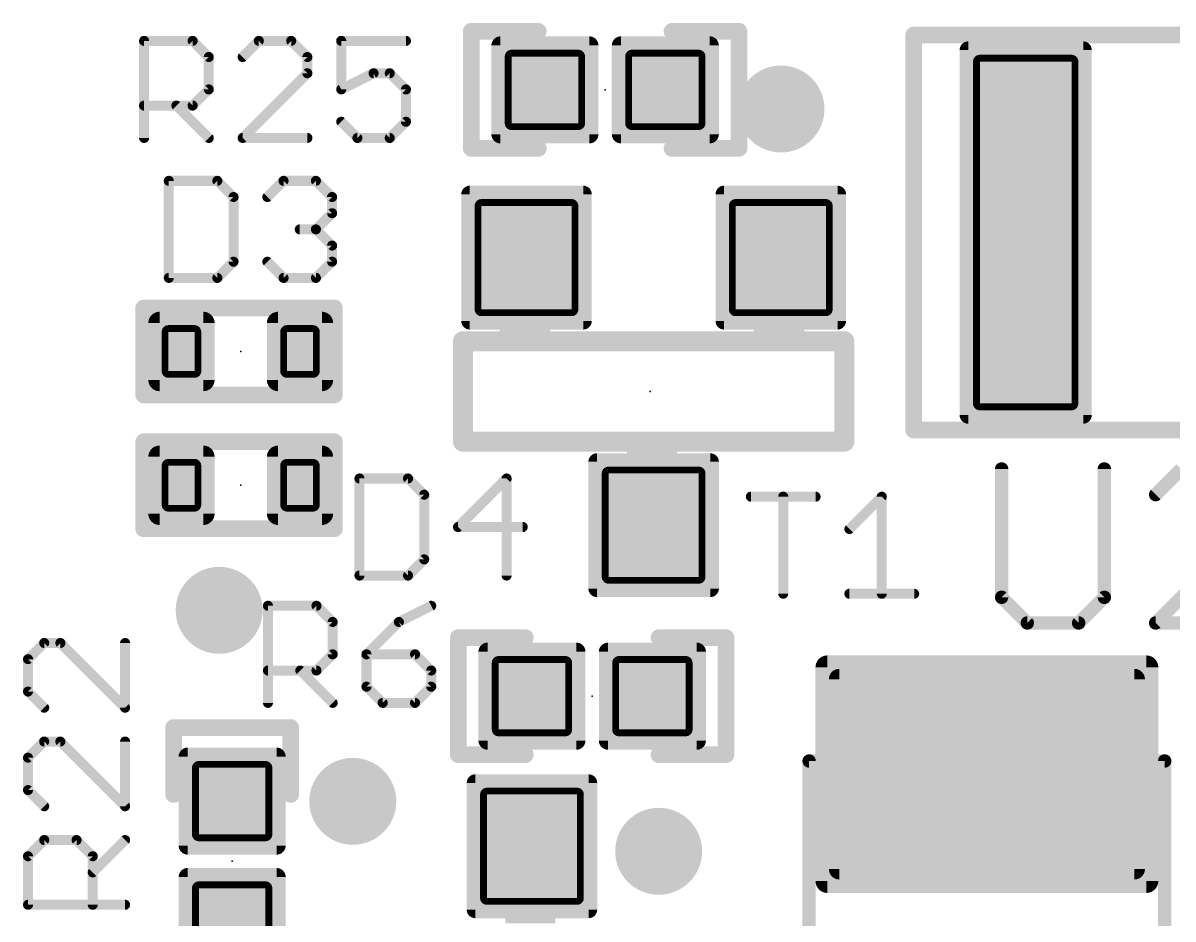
# Model space of a CAD drawing. Extents: x -35.6 to 35.6, y -20.1 to 20.1.
# Drawn here: x -15.09 to -6.36, y 0.99 to 7.79 of the extents above; entities that cross this region are included whole.
import ezdxf

# ---------------------------------------------------------------- set-up
doc = ezdxf.new("R2010")
doc.units = 0
for name, color, linetype in [('18', 82, 'CONTINUOUS'), ('21', 253, 'CONTINUOUS'), ('23', 7, 'CONTINUOUS'), ('25', 253, 'CONTINUOUS'), ('29', 253, 'CONTINUOUS'), ('31', 253, 'CONTINUOUS'), ('51', 253, 'CONTINUOUS')]:
    doc.layers.add(name, color=color, linetype=linetype)

# ---------------------------------------------------------------- blocks, each defined once
blk = doc.blocks.new('RECT')
blk.add_solid([(-0.5, -0.5), (0.5, -0.5), (-0.5, 0.5), (0.5, 0.5)])
blk = doc.blocks.new('RECT288512X416512R10')
at = {"const_width": 0.0902}
blk.add_lwpolyline([(0.8565, -1.2114), (0.8565, 1.2114, 0.4142), (0.8114, 1.2565), (-0.8114, 1.2565, 0.4142), (-0.8565, 1.2114), (-0.8565, -1.2114, 0.4142), (-0.8114, -1.2565), (0.8114, -1.2565, 0.4142)], format="xyb", close=True, dxfattribs=at)
blk.add_solid([(-0.834, -1.234), (0.834, -1.234), (-0.834, 1.234), (0.834, 1.234)])
blk = doc.blocks.new('RECT256000X384000R10')
at = {"const_width": 0.08}
blk.add_lwpolyline([(0.76, -1.12), (0.76, 1.12, 0.4142), (0.72, 1.16), (-0.72, 1.16, 0.4142), (-0.76, 1.12), (-0.76, -1.12, 0.4142), (-0.72, -1.16), (0.72, -1.16, 0.4142)], format="xyb", close=True, dxfattribs=at)
blk.add_solid([(-0.74, -1.14), (0.74, -1.14), (-0.74, 1.14), (0.74, 1.14)])
blk = doc.blocks.new('RECT80512X96512R34')
at = {"const_width": 0.0855}
blk.add_lwpolyline([(0.2088, -0.2161), (0.2088, 0.2161, 0.4142), (0.1661, 0.2588), (-0.1661, 0.2588, 0.4142), (-0.2088, 0.2161), (-0.2088, -0.2161, 0.4142), (-0.1661, -0.2588), (0.1661, -0.2588, 0.4142)], format="xyb", close=True, dxfattribs=at)
blk.add_solid([(-0.1874, -0.2374), (0.1874, -0.2374), (-0.1874, 0.2374), (0.1874, 0.2374)])
blk = doc.blocks.new('RECT48000X64000R34')
at = {"const_width": 0.051}
blk.add_lwpolyline([(0.1245, -0.149), (0.1245, 0.149, 0.4142), (0.099, 0.1745), (-0.099, 0.1745, 0.4142), (-0.1245, 0.149), (-0.1245, -0.149, 0.4142), (-0.099, -0.1745), (0.099, -0.1745, 0.4142)], format="xyb", close=True, dxfattribs=at)
blk.add_solid([(-0.1118, -0.1618), (0.1118, -0.1618), (-0.1118, 0.1618), (0.1118, 0.1618)])
blk = doc.blocks.new('RECT464512X160512R13')
at = {"const_width": 0.0652}
blk.add_lwpolyline([(1.419, -0.4364), (1.419, 0.4364, 0.4142), (1.3864, 0.469), (-1.3864, 0.469, 0.4142), (-1.419, 0.4364), (-1.419, -0.4364, 0.4142), (-1.3864, -0.469), (1.3864, -0.469, 0.4142)], format="xyb", close=True, dxfattribs=at)
blk.add_solid([(-1.4027, -0.4527), (1.4027, -0.4527), (-1.4027, 0.4527), (1.4027, 0.4527)])
blk = doc.blocks.new('RECT432000X128000R13')
at = {"const_width": 0.052}
blk.add_lwpolyline([(1.324, -0.348), (1.324, 0.348, 0.4142), (1.298, 0.374), (-1.298, 0.374, 0.4142), (-1.324, 0.348), (-1.324, -0.348, 0.4142), (-1.298, -0.374), (1.298, -0.374, 0.4142)], format="xyb", close=True, dxfattribs=at)
blk.add_solid([(-1.311, -0.361), (1.311, -0.361), (-1.311, 0.361), (1.311, 0.361)])
blk = doc.blocks.new('RECT158496X174752R13')
at = {"const_width": 0.0644}
blk.add_lwpolyline([(0.4631, -0.4817), (0.4631, 0.4817, 0.4142), (0.4309, 0.5139), (-0.4309, 0.5139, 0.4142), (-0.4631, 0.4817), (-0.4631, -0.4817, 0.4142), (-0.4309, -0.5139), (0.4309, -0.5139, 0.4142)], format="xyb", close=True, dxfattribs=at)
blk.add_solid([(-0.447, -0.4978), (0.447, -0.4978), (-0.447, 0.4978), (0.447, 0.4978)])
blk = doc.blocks.new('RECT125984X142240R13')
at = {"const_width": 0.0512}
blk.add_lwpolyline([(0.3681, -0.3933), (0.3681, 0.3933, 0.4142), (0.3425, 0.4189), (-0.3425, 0.4189, 0.4142), (-0.3681, 0.3933), (-0.3681, -0.3933, 0.4142), (-0.3425, -0.4189), (0.3425, -0.4189, 0.4142)], format="xyb", close=True, dxfattribs=at)
blk.add_solid([(-0.3553, -0.4061), (0.3553, -0.4061), (-0.3553, 0.4061), (0.3553, 0.4061)])
blk = doc.blocks.new('RECT130048X130048R17')
at = {"const_width": 0.0691}
blk.add_lwpolyline([(0.3719, -0.3373), (0.3719, 0.3373, 0.4142), (0.3373, 0.3719), (-0.3373, 0.3719, 0.4142), (-0.3719, 0.3373), (-0.3719, -0.3373, 0.4142), (-0.3373, -0.3719), (0.3373, -0.3719, 0.4142)], format="xyb", close=True, dxfattribs=at)
blk.add_solid([(-0.3546, -0.3546), (0.3546, -0.3546), (-0.3546, 0.3546), (0.3546, 0.3546)])
blk = doc.blocks.new('RECT97536X97536R17')
at = {"const_width": 0.0518}
blk.add_lwpolyline([(0.2789, -0.253), (0.2789, 0.253, 0.4142), (0.253, 0.2789), (-0.253, 0.2789, 0.4142), (-0.2789, 0.253), (-0.2789, -0.253, 0.4142), (-0.253, -0.2789), (0.253, -0.2789, 0.4142)], format="xyb", close=True, dxfattribs=at)
blk.add_solid([(-0.2659, -0.2659), (0.2659, -0.2659), (-0.2659, 0.2659), (0.2659, 0.2659)])
blk = doc.blocks.new('ROUNDV')
at = {"const_width": 0.5}
blk.add_lwpolyline([(0, -0.25, 1), (0, 0.25, 1), (0, -0.25)], format="xyb", dxfattribs=at)

msp = doc.modelspace()

# ---------------------------------------------------------------- linework, layer by layer
at = {"layer": '21'}
for points, const_width in [([(-11.1777, 7.7271), (-11.6857, 7.7271)], 0.127), ([(-11.6857, 7.7271), (-11.6857, 6.8381)], 0.127), ([(-9.6537, 7.7271), (-10.1617, 7.7271)], 0.127), ([(-9.6537, 6.8381), (-9.6537, 7.7271)], 0.127), ([(-8.3262, 7.6992), (-4.3262, 7.6992)], 0.127), ([(-8.3262, 4.6992), (-8.3262, 7.6992)], 0.127), ([(-11.6857, 6.8381), (-11.1777, 6.8381)], 0.127), ([(-10.1617, 6.8381), (-9.6537, 6.8381)], 0.127), ([(-13.9827, 6.5919), (-13.9827, 5.8547)], 0.0762), ([(-13.6141, 6.5919), (-13.9827, 6.5919)], 0.0762), ([(-13.4912, 6.4691), (-13.6141, 6.5919)], 0.0762), ([(-13.2343, 6.4691), (-13.1114, 6.5919)], 0.0762), ([(-13.1114, 6.5919), (-12.8657, 6.5919)], 0.0762), ([(-12.8657, 6.5919), (-12.7428, 6.4691)], 0.0762), ([(-13.4912, 5.9776), (-13.4912, 6.4691)], 0.0762), ([(-12.7428, 6.4691), (-12.7428, 6.3462)], 0.0762), ([(-12.7428, 6.3462), (-12.8657, 6.2233)], 0.0762), ([(-12.8657, 6.2233), (-12.9885, 6.2233)], 0.0762), ([(-12.8657, 6.2233), (-12.7428, 6.1004)], 0.0762), ([(-12.7428, 6.1004), (-12.7428, 5.9776)], 0.0762), ([(-13.6141, 5.8547), (-13.4912, 5.9776)], 0.0762), ([(-13.1114, 5.8547), (-13.2343, 5.9776)], 0.0762), ([(-12.7428, 5.9776), (-12.8657, 5.8547)], 0.0762), ([(-13.9827, 5.8547), (-13.6141, 5.8547)], 0.0762), ([(-12.8657, 5.8547), (-13.1114, 5.8547)], 0.0762), ([(-14.1732, 5.6261), (-12.7254, 5.6261)], 0.127), ([(-14.1732, 4.9657), (-14.1732, 5.6261)], 0.127), ([(-12.7254, 5.6261), (-12.7254, 4.9657)], 0.127), ([(-11.7491, 5.3737), (-8.8535, 5.3737)], 0.1524), ([(-11.7491, 4.6117), (-11.7491, 5.3737)], 0.1524), ([(-8.8535, 5.3737), (-8.8535, 4.6117)], 0.1524), ([(-12.7254, 4.9657), (-14.1732, 4.9657)], 0.127), ([(-4.3262, 4.6992), (-8.3262, 4.6992)], 0.127), ([(-14.1732, 4.6101), (-12.7254, 4.6101)], 0.127), ([(-14.1732, 3.9497), (-14.1732, 4.6101)], 0.127), ([(-12.7254, 4.6101), (-12.7254, 3.9497)], 0.127), ([(-8.8535, 4.6117), (-11.7491, 4.6117)], 0.1524), ([(-12.5349, 4.3313), (-12.5349, 3.5941)], 0.0762), ([(-12.1663, 4.3313), (-12.5349, 4.3313)], 0.0762), ([(-12.0434, 4.2085), (-12.1663, 4.3313)], 0.0762), ([(-11.4179, 4.3313), (-11.7865, 3.9627)], 0.0762), ([(-11.4179, 3.5941), (-11.4179, 4.3313)], 0.0762), ([(-12.0434, 3.717), (-12.0434, 4.2085)], 0.0762), ([(-12.7254, 3.9497), (-14.1732, 3.9497)], 0.127), ([(-11.7865, 3.9627), (-11.295, 3.9627)], 0.0762), ([(-12.1663, 3.5941), (-12.0434, 3.717)], 0.0762), ([(-12.5349, 3.5941), (-12.1663, 3.5941)], 0.0762), ([(-11.276, 3.1226), (-11.784, 3.1226)], 0.127), ([(-11.784, 3.1226), (-11.784, 2.2336)], 0.127), ([(-9.752, 3.1226), (-10.26, 3.1226)], 0.127), ([(-9.752, 2.2336), (-9.752, 3.1226)], 0.127), ([(-13.0572, 2.44), (-13.9462, 2.44)], 0.127), ([(-13.9462, 2.44), (-13.9462, 1.932)], 0.127), ([(-13.0572, 1.932), (-13.0572, 2.44)], 0.127), ([(-11.784, 2.2336), (-11.276, 2.2336)], 0.127), ([(-10.26, 2.2336), (-9.752, 2.2336)], 0.127)]:
    msp.add_lwpolyline(points, dxfattribs=dict(at, const_width=const_width))
for points, const_width in [([(-11.654, 7.7271, 1), (-11.7175, 7.7271)], 0.0635), ([(-11.6857, 7.7588, 1), (-11.6857, 7.6954)], 0.0635), ([(-11.1777, 7.6954, 1), (-11.1777, 7.7588)], 0.0635), ([(-10.1617, 7.7588, 1), (-10.1617, 7.6954)], 0.0635), ([(-9.622, 7.7271, 1), (-9.6855, 7.7271)], 0.0635), ([(-9.6537, 7.6954, 1), (-9.6537, 7.7588)], 0.0635), ([(-8.2944, 7.6992, 1), (-8.358, 7.6992)], 0.0635), ([(-8.3262, 7.7309, 1), (-8.3262, 7.6675)], 0.0635), ([(-11.6857, 6.8699, 1), (-11.6857, 6.8064)], 0.0635), ([(-11.1777, 6.8064, 1), (-11.1777, 6.8699)], 0.0635), ([(-10.1617, 6.8699, 1), (-10.1617, 6.8064)], 0.0635), ([(-9.6537, 6.8064, 1), (-9.6537, 6.8699)], 0.0635), ([(-11.7175, 6.8381, 1), (-11.654, 6.8381)], 0.0635), ([(-9.6855, 6.8381, 1), (-9.622, 6.8381)], 0.0635), ([(-13.9637, 6.5919, 1), (-14.0018, 6.5919)], 0.0381), ([(-13.9827, 6.611, 1), (-13.9827, 6.5729)], 0.0381), ([(-13.6006, 6.6054, 1), (-13.6276, 6.5785)], 0.0381), ([(-13.6141, 6.5729, 1), (-13.6141, 6.611)], 0.0381), ([(-13.1114, 6.611, 1), (-13.1114, 6.5729)], 0.0381), ([(-13.0979, 6.5785, 1), (-13.1249, 6.6054)], 0.0381), ([(-12.8522, 6.6054, 1), (-12.8791, 6.5785)], 0.0381), ([(-12.8657, 6.5729, 1), (-12.8657, 6.611)], 0.0381), ([(-13.4722, 6.4691, 1), (-13.5103, 6.4691)], 0.0381), ([(-13.5047, 6.4556, 1), (-13.4777, 6.4825)], 0.0381), ([(-13.2478, 6.4825, 1), (-13.2208, 6.4556)], 0.0381), ([(-12.7238, 6.4691, 1), (-12.7619, 6.4691)], 0.0381), ([(-12.7563, 6.4556, 1), (-12.7293, 6.4825)], 0.0381), ([(-12.7293, 6.3327, 1), (-12.7563, 6.3597)], 0.0381), ([(-12.7619, 6.3462, 1), (-12.7238, 6.3462)], 0.0381), ([(-12.9885, 6.2424, 1), (-12.9885, 6.2043)], 0.0381), ([(-12.8522, 6.2368, 1), (-12.8791, 6.2098)], 0.0381), ([(-12.8791, 6.2368, 1), (-12.8522, 6.2098)], 0.0381), ([(-12.8657, 6.2043, 1), (-12.8657, 6.2424)], 0.0381), ([(-12.7238, 6.1004, 1), (-12.7619, 6.1004)], 0.0381), ([(-12.7563, 6.087, 1), (-12.7293, 6.1139)], 0.0381), ([(-13.5103, 5.9776, 1), (-13.4722, 5.9776)], 0.0381), ([(-13.4777, 5.9641, 1), (-13.5047, 5.991)], 0.0381), ([(-13.2208, 5.991, 1), (-13.2478, 5.9641)], 0.0381), ([(-12.7619, 5.9776, 1), (-12.7238, 5.9776)], 0.0381), ([(-12.7293, 5.9641, 1), (-12.7563, 5.991)], 0.0381), ([(-13.9827, 5.8738, 1), (-13.9827, 5.8357)], 0.0381), ([(-14.0018, 5.8547, 1), (-13.9637, 5.8547)], 0.0381), ([(-13.6276, 5.8682, 1), (-13.6006, 5.8412)], 0.0381), ([(-13.6141, 5.8357, 1), (-13.6141, 5.8738)], 0.0381), ([(-13.1114, 5.8738, 1), (-13.1114, 5.8357)], 0.0381), ([(-13.1249, 5.8412, 1), (-13.0979, 5.8682)], 0.0381), ([(-12.8791, 5.8682, 1), (-12.8522, 5.8412)], 0.0381), ([(-12.8657, 5.8357, 1), (-12.8657, 5.8738)], 0.0381), ([(-14.1415, 5.6261, 1), (-14.205, 5.6261)], 0.0635), ([(-14.1732, 5.6578, 1), (-14.1732, 5.5944)], 0.0635), ([(-12.6936, 5.6261, 1), (-12.7572, 5.6261)], 0.0635), ([(-12.7254, 5.5944, 1), (-12.7254, 5.6578)], 0.0635), ([(-11.7491, 5.4118, 1), (-11.7491, 5.3356)], 0.0762), ([(-11.711, 5.3737, 1), (-11.7872, 5.3737)], 0.0762), ([(-8.8154, 5.3737, 1), (-8.8916, 5.3737)], 0.0762), ([(-8.8535, 5.3356, 1), (-8.8535, 5.4118)], 0.0762), ([(-14.205, 4.9657, 1), (-14.1415, 4.9657)], 0.0635), ([(-14.1732, 4.9974, 1), (-14.1732, 4.934)], 0.0635), ([(-12.7572, 4.9657, 1), (-12.6936, 4.9657)], 0.0635), ([(-12.7254, 4.934, 1), (-12.7254, 4.9974)], 0.0635), ([(-8.358, 4.6992, 1), (-8.2944, 4.6992)], 0.0635), ([(-8.3262, 4.7309, 1), (-8.3262, 4.6675)], 0.0635), ([(-14.1415, 4.6101, 1), (-14.205, 4.6101)], 0.0635), ([(-14.1732, 4.6418, 1), (-14.1732, 4.5784)], 0.0635), ([(-12.6936, 4.6101, 1), (-12.7572, 4.6101)], 0.0635), ([(-12.7254, 4.5784, 1), (-12.7254, 4.6418)], 0.0635), ([(-11.7491, 4.6498, 1), (-11.7491, 4.5736)], 0.0762), ([(-11.7872, 4.6117, 1), (-11.711, 4.6117)], 0.0762), ([(-8.8916, 4.6117, 1), (-8.8154, 4.6117)], 0.0762), ([(-8.8535, 4.5736, 1), (-8.8535, 4.6498)], 0.0762), ([(-12.5159, 4.3313, 1), (-12.554, 4.3313)], 0.0381), ([(-12.5349, 4.3504, 1), (-12.5349, 4.3123)], 0.0381), ([(-12.1528, 4.3448, 1), (-12.1798, 4.3179)], 0.0381), ([(-12.1663, 4.3123, 1), (-12.1663, 4.3504)], 0.0381), ([(-11.3988, 4.3313, 1), (-11.4369, 4.3313)], 0.0381), ([(-11.4044, 4.3179, 1), (-11.4313, 4.3448)], 0.0381), ([(-12.0244, 4.2085, 1), (-12.0625, 4.2085)], 0.0381), ([(-12.0569, 4.195, 1), (-12.0299, 4.2219)], 0.0381), ([(-14.1732, 3.9815, 1), (-14.1732, 3.9179)], 0.0635), ([(-14.205, 3.9497, 1), (-14.1415, 3.9497)], 0.0635), ([(-12.7572, 3.9497, 1), (-12.6936, 3.9497)], 0.0635), ([(-12.7254, 3.9179, 1), (-12.7254, 3.9815)], 0.0635), ([(-11.7865, 3.9818, 1), (-11.7865, 3.9437)], 0.0381), ([(-11.8, 3.9762, 1), (-11.773, 3.9492)], 0.0381), ([(-11.295, 3.9437, 1), (-11.295, 3.9818)], 0.0381), ([(-12.0299, 3.7035, 1), (-12.0569, 3.7304)], 0.0381), ([(-12.0625, 3.717, 1), (-12.0244, 3.717)], 0.0381), ([(-12.554, 3.5941, 1), (-12.5159, 3.5941)], 0.0381), ([(-12.5349, 3.6132, 1), (-12.5349, 3.5751)], 0.0381), ([(-12.1798, 3.6076, 1), (-12.1528, 3.5806)], 0.0381), ([(-12.1663, 3.5751, 1), (-12.1663, 3.6132)], 0.0381), ([(-11.4369, 3.5941, 1), (-11.3988, 3.5941)], 0.0381), ([(-11.7523, 3.1226, 1), (-11.8158, 3.1226)], 0.0635), ([(-11.784, 3.1544, 1), (-11.784, 3.0909)], 0.0635), ([(-11.276, 3.0909, 1), (-11.276, 3.1544)], 0.0635), ([(-10.26, 3.1544, 1), (-10.26, 3.0909)], 0.0635), ([(-9.7203, 3.1226, 1), (-9.7838, 3.1226)], 0.0635), ([(-9.752, 3.0909, 1), (-9.752, 3.1544)], 0.0635), ([(-13.9462, 2.4718, 1), (-13.9462, 2.4082)], 0.0635), ([(-13.9145, 2.44, 1), (-13.978, 2.44)], 0.0635), ([(-13.0254, 2.44, 1), (-13.089, 2.44)], 0.0635), ([(-13.0572, 2.4082, 1), (-13.0572, 2.4718)], 0.0635), ([(-11.784, 2.2654, 1), (-11.784, 2.2018)], 0.0635), ([(-11.276, 2.2018, 1), (-11.276, 2.2654)], 0.0635), ([(-10.26, 2.2654, 1), (-10.26, 2.2018)], 0.0635), ([(-9.752, 2.2018, 1), (-9.752, 2.2654)], 0.0635), ([(-11.8158, 2.2336, 1), (-11.7523, 2.2336)], 0.0635), ([(-9.7838, 2.2336, 1), (-9.7203, 2.2336)], 0.0635), ([(-13.978, 1.932, 1), (-13.9145, 1.932)], 0.0635), ([(-13.089, 1.932, 1), (-13.0254, 1.932)], 0.0635)]:
    msp.add_lwpolyline(points, format="xyb", dxfattribs=dict(at, const_width=const_width))
at = {"layer": '23'}
for p in [(-10.6697, 7.2826), (-13.4366, 5.2959), (-10.3267, 4.9927), (-13.4366, 4.2799), (-10.768, 2.6781), (-13.5017, 1.424)]:
    msp.add_point(p, dxfattribs=at)
at = {"layer": '25'}
for points, const_width in [([(-14.1514, 7.6548, 1), (-14.1895, 7.6548)], 0.0381), ([(-14.1704, 7.6739, 1), (-14.1704, 7.6358)], 0.0381), ([(-13.7884, 7.6683, 1), (-13.8153, 7.6414)], 0.0381), ([(-13.8018, 7.6358, 1), (-13.8018, 7.6739)], 0.0381), ([(-13.2992, 7.6739, 1), (-13.2992, 7.6358)], 0.0381), ([(-13.2857, 7.6414, 1), (-13.3126, 7.6683)], 0.0381), ([(-13.0399, 7.6683, 1), (-13.0669, 7.6414)], 0.0381), ([(-13.0534, 7.6358, 1), (-13.0534, 7.6739)], 0.0381), ([(-12.6546, 7.6548, 1), (-12.6927, 7.6548)], 0.0381), ([(-12.6736, 7.6739, 1), (-12.6736, 7.6358)], 0.0381), ([(-12.1821, 7.6358, 1), (-12.1821, 7.6739)], 0.0381), ([(-13.6599, 7.532, 1), (-13.698, 7.532)], 0.0381), ([(-13.6924, 7.5185, 1), (-13.6655, 7.5454)], 0.0381), ([(-13.4355, 7.5454, 1), (-13.4086, 7.5185)], 0.0381), ([(-12.9115, 7.532, 1), (-12.9496, 7.532)], 0.0381), ([(-12.944, 7.5185, 1), (-12.9171, 7.5454)], 0.0381), ([(-12.9496, 7.4091, 1), (-12.9115, 7.4091)], 0.0381), ([(-12.9171, 7.3956, 1), (-12.944, 7.4226)], 0.0381), ([(-12.4279, 7.4281, 1), (-12.4279, 7.39)], 0.0381), ([(-12.4194, 7.392, 1), (-12.4364, 7.4261)], 0.0381), ([(-12.2915, 7.4226, 1), (-12.3185, 7.3956)], 0.0381), ([(-12.305, 7.39, 1), (-12.305, 7.4281)], 0.0381), ([(-13.698, 7.2862, 1), (-13.6599, 7.2862)], 0.0381), ([(-13.6655, 7.2727, 1), (-13.6924, 7.2997)], 0.0381), ([(-12.6927, 7.2862, 1), (-12.6546, 7.2862)], 0.0381), ([(-12.6821, 7.3033, 1), (-12.6651, 7.2692)], 0.0381), ([(-12.1631, 7.2862, 1), (-12.2012, 7.2862)], 0.0381), ([(-12.1956, 7.2727, 1), (-12.1687, 7.2997)], 0.0381), ([(-14.1704, 7.1824, 1), (-14.1704, 7.1443)], 0.0381), ([(-13.9112, 7.1768, 1), (-13.9382, 7.1499)], 0.0381), ([(-13.8153, 7.1768, 1), (-13.7884, 7.1499)], 0.0381), ([(-13.8018, 7.1443, 1), (-13.8018, 7.1824)], 0.0381), ([(-12.6601, 7.0539, 1), (-12.6871, 7.027)], 0.0381), ([(-12.1687, 7.027, 1), (-12.1956, 7.0539)], 0.0381), ([(-12.2012, 7.0405, 1), (-12.1631, 7.0405)], 0.0381), ([(-14.1895, 6.9176, 1), (-14.1514, 6.9176)], 0.0381), ([(-13.6924, 6.9041, 1), (-13.6655, 6.9311)], 0.0381), ([(-13.4355, 6.9311, 1), (-13.4086, 6.9041)], 0.0381), ([(-13.422, 6.9367, 1), (-13.422, 6.8986)], 0.0381), ([(-12.9305, 6.8986, 1), (-12.9305, 6.9367)], 0.0381), ([(-12.5507, 6.9367, 1), (-12.5507, 6.8986)], 0.0381), ([(-12.5642, 6.9041, 1), (-12.5373, 6.9311)], 0.0381), ([(-12.3185, 6.9311, 1), (-12.2915, 6.9041)], 0.0381), ([(-12.305, 6.8986, 1), (-12.305, 6.9367)], 0.0381), ([(-7.6335, 4.4036, 1), (-7.6843, 4.4036)], 0.0508), ([(-6.8539, 4.4036, 1), (-6.9047, 4.4036)], 0.0508), ([(-9.5629, 4.2123, 1), (-9.5629, 4.1742)], 0.0381), ([(-9.2981, 4.1932, 1), (-9.3362, 4.1932)], 0.0381), ([(-9.0714, 4.1742, 1), (-9.0714, 4.2123)], 0.0381), ([(-8.5497, 4.1932, 1), (-8.5878, 4.1932)], 0.0381), ([(-8.5553, 4.1798, 1), (-8.5822, 4.2067)], 0.0381), ([(-6.5075, 4.2267, 1), (-6.4715, 4.1907)], 0.0508), ([(-8.828, 3.961, 1), (-8.801, 3.934)], 0.0381), ([(-8.8145, 3.475, 1), (-8.8145, 3.4369)], 0.0381), ([(-8.323, 3.4369, 1), (-8.323, 3.475)], 0.0381), ([(-9.3362, 3.456, 1), (-9.2981, 3.456)], 0.0381), ([(-8.5878, 3.456, 1), (-8.5497, 3.456)], 0.0381), ([(-7.6409, 3.4471, 1), (-7.6769, 3.4111)], 0.0508), ([(-7.6843, 3.4291, 1), (-7.6335, 3.4291)], 0.0508), ([(-6.9047, 3.4291, 1), (-6.8539, 3.4291)], 0.0508), ([(-6.8613, 3.4111, 1), (-6.8973, 3.4471)], 0.0508), ([(-13.211, 3.3645, 1), (-13.2491, 3.3645)], 0.0381), ([(-13.23, 3.3836, 1), (-13.23, 3.3455)], 0.0381), ([(-12.8479, 3.378, 1), (-12.8749, 3.3511)], 0.0381), ([(-12.8614, 3.3455, 1), (-12.8614, 3.3836)], 0.0381), ([(-11.9816, 3.3475, 1), (-11.9987, 3.3816)], 0.0381), ([(-12.7195, 3.2417, 1), (-12.7576, 3.2417)], 0.0381), ([(-12.752, 3.2282, 1), (-12.7251, 3.2551)], 0.0381), ([(-12.2444, 3.2587, 1), (-12.2274, 3.2246)], 0.0381), ([(-12.2224, 3.2282, 1), (-12.2493, 3.2551)], 0.0381), ([(-7.464, 3.2596, 1), (-7.464, 3.2088)], 0.0508), ([(-7.482, 3.2162, 1), (-7.446, 3.2522)], 0.0508), ([(-7.0922, 3.2522, 1), (-7.0562, 3.2162)], 0.0508), ([(-7.0742, 3.2088, 1), (-7.0742, 3.2596)], 0.0508), ([(-6.5075, 3.2522, 1), (-6.4715, 3.2162)], 0.0508), ([(-6.4895, 3.2596, 1), (-6.4895, 3.2088)], 0.0508), ([(-14.9289, 3.1012, 1), (-14.9289, 3.0631)], 0.0381), ([(-14.9154, 3.0686, 1), (-14.9423, 3.0956)], 0.0381), ([(-14.7925, 3.0956, 1), (-14.8195, 3.0686)], 0.0381), ([(-14.806, 3.0631, 1), (-14.806, 3.1012)], 0.0381), ([(-14.2955, 3.0821, 1), (-14.3336, 3.0821)], 0.0381), ([(-15.0327, 2.9592, 1), (-15.0708, 2.9592)], 0.0381), ([(-15.0652, 2.9727, 1), (-15.0383, 2.9458)], 0.0381), ([(-12.7576, 2.9959, 1), (-12.7195, 2.9959)], 0.0381), ([(-12.7251, 2.9824, 1), (-12.752, 3.0094)], 0.0381), ([(-12.4626, 2.9959, 1), (-12.5007, 2.9959)], 0.0381), ([(-12.4816, 3.015, 1), (-12.4816, 2.9769)], 0.0381), ([(-12.4951, 3.0094, 1), (-12.4681, 2.9824)], 0.0381), ([(-12.0995, 3.0094, 1), (-12.1265, 2.9824)], 0.0381), ([(-12.113, 2.9769, 1), (-12.113, 3.015)], 0.0381), ([(-13.23, 2.8921, 1), (-13.23, 2.854)], 0.0381), ([(-12.9708, 2.8865, 1), (-12.9978, 2.8596)], 0.0381), ([(-12.8749, 2.8865, 1), (-12.8479, 2.8596)], 0.0381), ([(-12.8614, 2.854, 1), (-12.8614, 2.8921)], 0.0381), ([(-11.9711, 2.873, 1), (-12.0092, 2.873)], 0.0381), ([(-12.0036, 2.8596, 1), (-11.9767, 2.8865)], 0.0381), ([(-15.0383, 2.727, 1), (-15.0652, 2.7)], 0.0381), ([(-15.0708, 2.7135, 1), (-15.0327, 2.7135)], 0.0381), ([(-12.5007, 2.7502, 1), (-12.4626, 2.7502)], 0.0381), ([(-12.4681, 2.7636, 1), (-12.4951, 2.7367)], 0.0381), ([(-12.0092, 2.7502, 1), (-11.9711, 2.7502)], 0.0381), ([(-11.9767, 2.7367, 1), (-12.0036, 2.7636)], 0.0381), ([(-14.9423, 2.5772, 1), (-14.9154, 2.6041)], 0.0381), ([(-14.328, 2.5772, 1), (-14.301, 2.6041)], 0.0381), ([(-13.2491, 2.6273, 1), (-13.211, 2.6273)], 0.0381), ([(-12.752, 2.6138, 1), (-12.7251, 2.6408)], 0.0381), ([(-12.3587, 2.6463, 1), (-12.3587, 2.6082)], 0.0381), ([(-12.3722, 2.6138, 1), (-12.3453, 2.6408)], 0.0381), ([(-12.1265, 2.6408, 1), (-12.0995, 2.6138)], 0.0381), ([(-12.113, 2.6082, 1), (-12.113, 2.6463)], 0.0381), ([(-14.3336, 2.5906, 1), (-14.2955, 2.5906)], 0.0381), ([(-14.9289, 2.3528, 1), (-14.9289, 2.3147)], 0.0381), ([(-14.9154, 2.3202, 1), (-14.9423, 2.3472)], 0.0381), ([(-14.7925, 2.3472, 1), (-14.8195, 2.3202)], 0.0381), ([(-14.806, 2.3147, 1), (-14.806, 2.3528)], 0.0381), ([(-14.2955, 2.3337, 1), (-14.3336, 2.3337)], 0.0381), ([(-15.0327, 2.2108, 1), (-15.0708, 2.2108)], 0.0381), ([(-15.0652, 2.2243, 1), (-15.0383, 2.1974)], 0.0381), ([(-15.0383, 1.9786, 1), (-15.0652, 1.9516)], 0.0381), ([(-15.0708, 1.9651, 1), (-15.0327, 1.9651)], 0.0381), ([(-14.9423, 1.8287, 1), (-14.9154, 1.8557)], 0.0381), ([(-14.3336, 1.8422, 1), (-14.2955, 1.8422)], 0.0381), ([(-14.328, 1.8287, 1), (-14.301, 1.8557)], 0.0381), ([(-14.9289, 1.6043, 1), (-14.9289, 1.5662)], 0.0381), ([(-14.9154, 1.5718, 1), (-14.9423, 1.5988)], 0.0381), ([(-14.6696, 1.5988, 1), (-14.6966, 1.5718)], 0.0381), ([(-14.6831, 1.5662, 1), (-14.6831, 1.6043)], 0.0381), ([(-14.301, 1.5718, 1), (-14.328, 1.5988)], 0.0381), ([(-15.0327, 1.4624, 1), (-15.0708, 1.4624)], 0.0381), ([(-15.0652, 1.4759, 1), (-15.0383, 1.4489)], 0.0381), ([(-14.5412, 1.4624, 1), (-14.5793, 1.4624)], 0.0381), ([(-14.5737, 1.4489, 1), (-14.5468, 1.4759)], 0.0381), ([(-14.5737, 1.353, 1), (-14.5468, 1.3261)], 0.0381), ([(-15.0708, 1.0938, 1), (-15.0327, 1.0938)], 0.0381), ([(-15.0517, 1.1129, 1), (-15.0517, 1.0748)], 0.0381), ([(-14.5793, 1.0938, 1), (-14.5412, 1.0938)], 0.0381), ([(-14.3145, 1.0748, 1), (-14.3145, 1.1129)], 0.0381)]:
    msp.add_lwpolyline(points, format="xyb", dxfattribs=dict(at, const_width=const_width))
for points, const_width in [([(-14.1704, 6.9176), (-14.1704, 7.6548)], 0.0762), ([(-14.1704, 7.6548), (-13.8018, 7.6548)], 0.0762), ([(-13.8018, 7.6548), (-13.679, 7.532)], 0.0762), ([(-13.2992, 7.6548), (-13.422, 7.532)], 0.0762), ([(-13.0534, 7.6548), (-13.2992, 7.6548)], 0.0762), ([(-12.9305, 7.532), (-13.0534, 7.6548)], 0.0762), ([(-12.1821, 7.6548), (-12.6736, 7.6548)], 0.0762), ([(-12.6736, 7.6548), (-12.6736, 7.2862)], 0.0762), ([(-13.679, 7.532), (-13.679, 7.2862)], 0.0762), ([(-12.9305, 7.4091), (-12.9305, 7.532)], 0.0762), ([(-13.422, 6.9176), (-12.9305, 7.4091)], 0.0762), ([(-12.6736, 7.2862), (-12.4279, 7.4091)], 0.0762), ([(-12.4279, 7.4091), (-12.305, 7.4091)], 0.0762), ([(-12.305, 7.4091), (-12.1821, 7.2862)], 0.0762), ([(-13.679, 7.2862), (-13.8018, 7.1633)], 0.0762), ([(-12.1821, 7.2862), (-12.1821, 7.0405)], 0.0762), ([(-13.8018, 7.1633), (-14.1704, 7.1633)], 0.0762), ([(-13.9247, 7.1633), (-13.679, 6.9176)], 0.0762), ([(-12.5507, 6.9176), (-12.6736, 7.0405)], 0.0762), ([(-12.1821, 7.0405), (-12.305, 6.9176)], 0.0762), ([(-12.9305, 6.9176), (-13.422, 6.9176)], 0.0762), ([(-12.305, 6.9176), (-12.5507, 6.9176)], 0.0762), ([(-7.6589, 4.4036), (-7.6589, 3.4291)], 0.1016), ([(-6.8793, 3.4291), (-6.8793, 4.4036)], 0.1016), ([(-6.2946, 4.4036), (-6.4895, 4.2087)], 0.1016), ([(-9.5629, 4.1932), (-9.0714, 4.1932)], 0.0762), ([(-9.3172, 3.456), (-9.3172, 4.1932)], 0.0762), ([(-8.8145, 3.9475), (-8.5688, 4.1932)], 0.0762), ([(-8.5688, 4.1932), (-8.5688, 3.456)], 0.0762), ([(-6.4895, 3.2342), (-5.7099, 4.0138)], 0.1016), ([(-8.8145, 3.456), (-8.323, 3.456)], 0.0762), ([(-7.6589, 3.4291), (-7.464, 3.2342)], 0.1016), ([(-7.0742, 3.2342), (-6.8793, 3.4291)], 0.1016), ([(-13.23, 2.6273), (-13.23, 3.3645)], 0.0762), ([(-13.23, 3.3645), (-12.8614, 3.3645)], 0.0762), ([(-12.8614, 3.3645), (-12.7385, 3.2417)], 0.0762), ([(-11.9901, 3.3645), (-12.2359, 3.2417)], 0.0762), ([(-12.7385, 3.2417), (-12.7385, 2.9959)], 0.0762), ([(-12.2359, 3.2417), (-12.4816, 2.9959)], 0.0762), ([(-7.464, 3.2342), (-7.0742, 3.2342)], 0.1016), ([(-5.7099, 3.2342), (-6.4895, 3.2342)], 0.1016), ([(-14.9289, 3.0821), (-15.0517, 2.9592)], 0.0762), ([(-14.806, 3.0821), (-14.9289, 3.0821)], 0.0762), ([(-14.3145, 2.5906), (-14.806, 3.0821)], 0.0762), ([(-14.3145, 3.0821), (-14.3145, 2.5906)], 0.0762), ([(-15.0517, 2.9592), (-15.0517, 2.7135)], 0.0762), ([(-12.7385, 2.9959), (-12.8614, 2.873)], 0.0762), ([(-12.4816, 2.9959), (-12.4816, 2.7502)], 0.0762), ([(-12.113, 2.9959), (-12.4816, 2.9959)], 0.0762), ([(-11.9901, 2.873), (-12.113, 2.9959)], 0.0762), ([(-12.8614, 2.873), (-13.23, 2.873)], 0.0762), ([(-12.9843, 2.873), (-12.7385, 2.6273)], 0.0762), ([(-11.9901, 2.7502), (-11.9901, 2.873)], 0.0762), ([(-15.0517, 2.7135), (-14.9289, 2.5906)], 0.0762), ([(-12.4816, 2.7502), (-12.3587, 2.6273)], 0.0762), ([(-12.113, 2.6273), (-11.9901, 2.7502)], 0.0762), ([(-12.3587, 2.6273), (-12.113, 2.6273)], 0.0762), ([(-14.9289, 2.3337), (-15.0517, 2.2108)], 0.0762), ([(-14.806, 2.3337), (-14.9289, 2.3337)], 0.0762), ([(-14.3145, 1.8422), (-14.806, 2.3337)], 0.0762), ([(-14.3145, 2.3337), (-14.3145, 1.8422)], 0.0762), ([(-15.0517, 2.2108), (-15.0517, 1.9651)], 0.0762), ([(-15.0517, 1.9651), (-14.9289, 1.8422)], 0.0762), ([(-15.0517, 1.4624), (-14.9289, 1.5853)], 0.0762), ([(-14.9289, 1.5853), (-14.6831, 1.5853)], 0.0762), ([(-14.6831, 1.5853), (-14.5602, 1.4624)], 0.0762), ([(-14.5602, 1.3395), (-14.3145, 1.5853)], 0.0762), ([(-15.0517, 1.0938), (-15.0517, 1.4624)], 0.0762), ([(-14.5602, 1.4624), (-14.5602, 1.0938)], 0.0762), ([(-14.3145, 1.0938), (-15.0517, 1.0938)], 0.0762)]:
    msp.add_lwpolyline(points, dxfattribs=dict(at, const_width=const_width))
at = {"layer": '51', "const_width": 0.1016}
for points in [[(-9.1208, -1.0142), (-9.1208, 2.1858)], [(-9.1208, 2.1858), (-6.4208, 2.1858)], [(-6.4208, 2.1858), (-6.4208, -1.0142)]]:
    msp.add_lwpolyline(points, dxfattribs=at)
at = {"layer": '51', "const_width": 0.0508}
for points in [[(-9.0954, 2.1858, 1), (-9.1462, 2.1858)], [(-9.1208, 2.2112, 1), (-9.1208, 2.1604)], [(-6.3954, 2.1858, 1), (-6.4462, 2.1858)], [(-6.4208, 2.1604, 1), (-6.4208, 2.2112)]]:
    msp.add_lwpolyline(points, format="xyb", dxfattribs=at)

# ---------------------------------------------------------------- block references
at = {"layer": '18', "xscale": 0.6604, "yscale": 0.6604}
for p in [(-9.3345, 7.1374), (-13.6002, 3.3305), (-12.5857, 1.8796), (-10.2632, 1.5002)]:
    msp.add_blockref('ROUNDV', p, dxfattribs=at)
at = {"layer": '29'}
for name, p, rotation in [('RECT130048X130048R17', (-11.1269, 7.2826), 180), ('RECT130048X130048R17', (-10.2125, 7.2826), 180), ('RECT464512X160512R13', (-7.4762, 6.1992), 90), ('RECT130048X130048R17', (-11.2252, 2.6781), 180), ('RECT130048X130048R17', (-10.3108, 2.6781), 180), ('RECT288512X416512R10', (-7.7708, 2.0858), 270), ('RECT130048X130048R17', (-13.5017, 1.8812), 90), ('RECT158496X174752R13', (-11.2252, 1.5383), 180), ('RECT130048X130048R17', (-13.5017, 0.9668), 90)]:
    msp.add_blockref(name, p, dxfattribs=dict(at, rotation=rotation))
for name, p in [('RECT158496X174752R13', (-11.2665, 6.0087)), ('RECT158496X174752R13', (-9.3361, 6.0087)), ('RECT80512X96512R34', (-13.8866, 5.2959)), ('RECT80512X96512R34', (-12.9866, 5.2959)), ('RECT80512X96512R34', (-13.8866, 4.2799)), ('RECT80512X96512R34', (-12.9866, 4.2799)), ('RECT158496X174752R13', (-10.3013, 3.9767))]:
    msp.add_blockref(name, p, dxfattribs=at)
at = {"layer": '31'}
for name, p, rotation in [('RECT97536X97536R17', (-11.1269, 7.2826), 180), ('RECT97536X97536R17', (-10.2125, 7.2826), 180), ('RECT432000X128000R13', (-7.4762, 6.1992), 90), ('RECT97536X97536R17', (-11.2252, 2.6781), 180), ('RECT97536X97536R17', (-10.3108, 2.6781), 180), ('RECT256000X384000R10', (-7.7708, 2.0858), 270), ('RECT97536X97536R17', (-13.5017, 1.8812), 90), ('RECT125984X142240R13', (-11.2252, 1.5383), 180), ('RECT97536X97536R17', (-13.5017, 0.9668), 90)]:
    msp.add_blockref(name, p, dxfattribs=dict(at, rotation=rotation))
for name, p in [('RECT125984X142240R13', (-11.2665, 6.0087)), ('RECT125984X142240R13', (-9.3361, 6.0087)), ('RECT48000X64000R34', (-13.8866, 5.2959)), ('RECT48000X64000R34', (-12.9866, 5.2959)), ('RECT48000X64000R34', (-13.8866, 4.2799)), ('RECT48000X64000R34', (-12.9866, 4.2799)), ('RECT125984X142240R13', (-10.3013, 3.9767))]:
    msp.add_blockref(name, p, dxfattribs=at)
at = {"layer": '51', "xscale": 0.381, "yscale": 0.508}
for p in [(-11.2792, 5.6785), (-9.3488, 5.6785), (-10.314, 4.3069)]:
    msp.add_blockref('RECT', p, dxfattribs=at)
at = {"layer": '51'}
for p, xscale, yscale, rotation in [((-7.7708, 2.2358), 0.2, 2.2, 270), ((-7.7708, 1.8608), 0.65, 2.7, 270), ((-11.2379, 1.2081), 0.381, 0.508, 180)]:
    msp.add_blockref('RECT', p, dxfattribs=dict(at, xscale=xscale, yscale=yscale, rotation=rotation))

doc.saveas('drawing.dxf')
